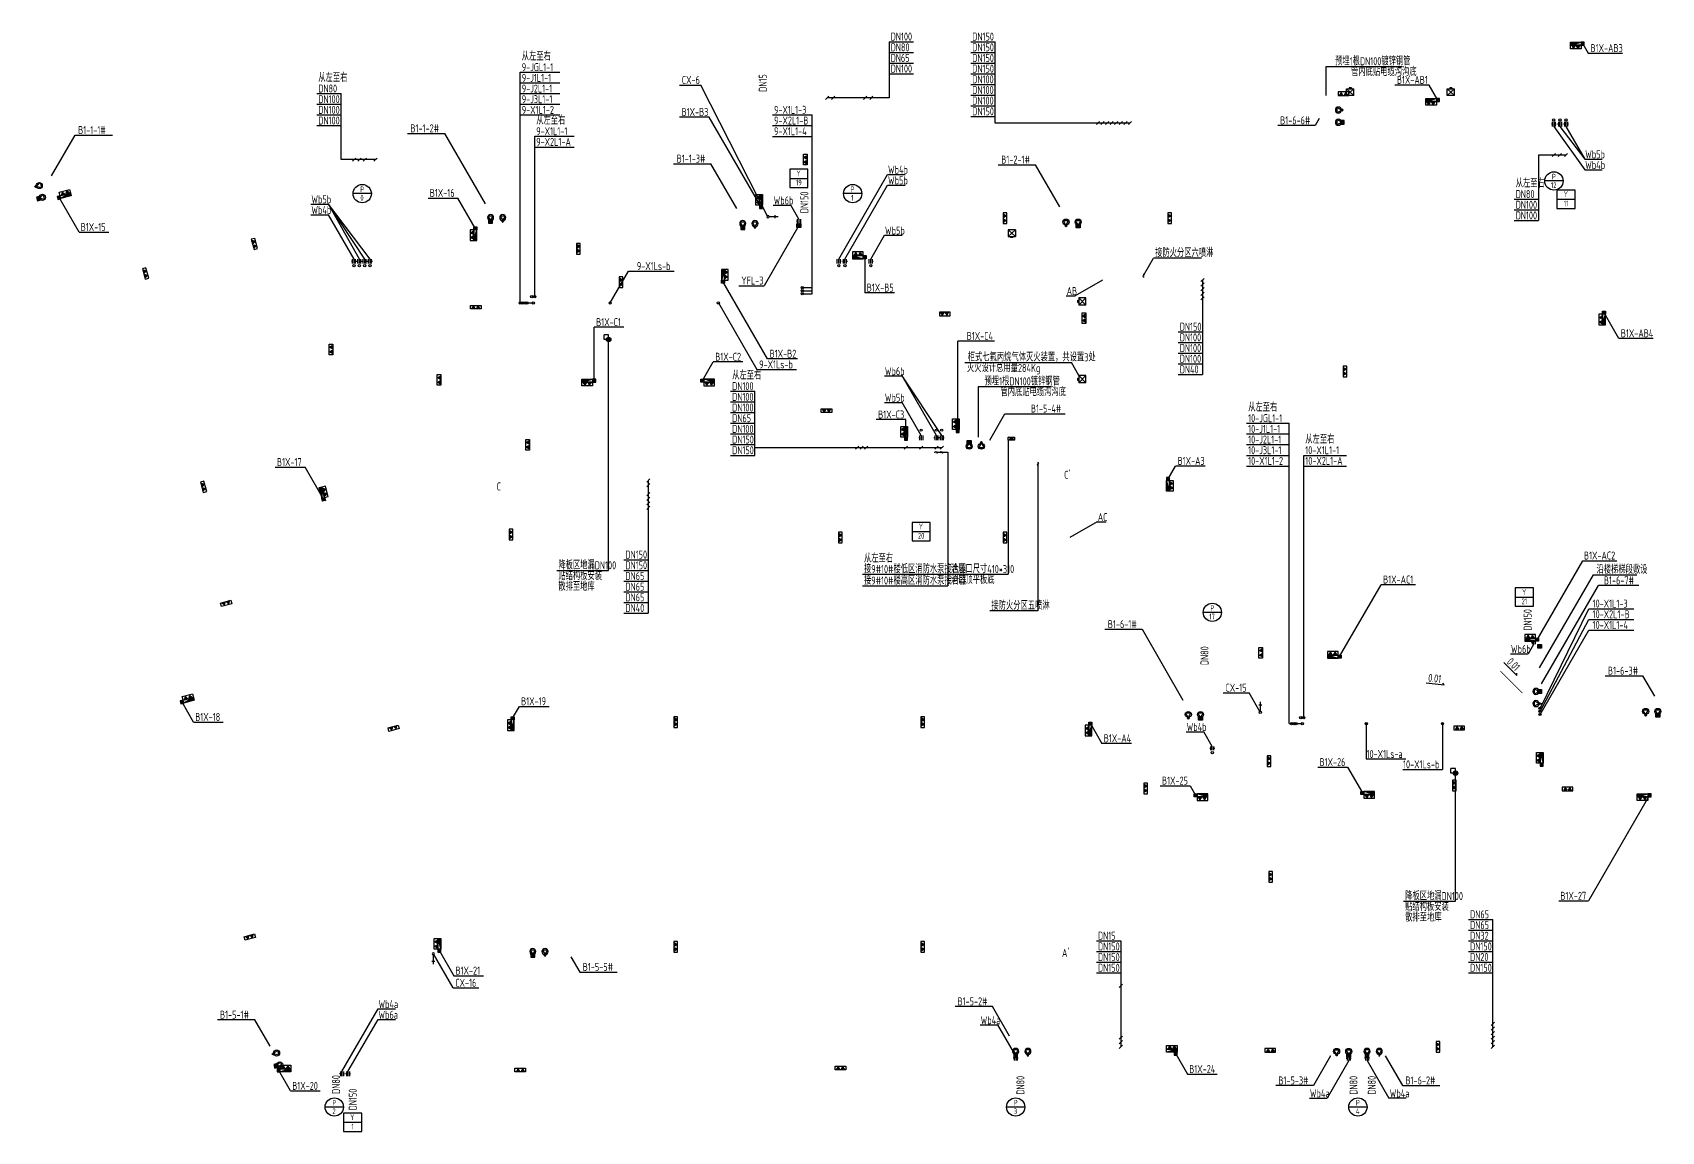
# Model space of a CAD drawing. Header units: millimetres. Extents: x -104227 to 2378000, y -101687 to 2248640.
# Drawn here: x 924733 to 1031586, y 1048777 to 1120860 of the extents above; entities that cross this region are included whole.
import ezdxf
from ezdxf.enums import TextEntityAlignment as Align

# ---------------------------------------------------------------- set-up
doc = ezdxf.new("R2010")
doc.units = ezdxf.units.MM
doc.header["$LTSCALE"] = 500
doc.linetypes.add('CONTINOUS', pattern=[0])
doc.linetypes.add('DASHED', pattern=[0.75, 0.5, -0.25])
doc.layers.get('DEFPOINTS').update_dxf_attribs({"color": 9})
for name, color, linetype in [('W-BUSH', 231, 'Continuous'), ('W-BUSH-NOTE', 231, 'Continuous'), ('W-DRAI-DIMS', 51, 'Continuous'), ('W-DRAI-EQPM', 50, 'Continuous'), ('W-DRAI-FLDR', 50, 'Continuous'), ('W-DRAI-NOTE', 50, 'Continuous'), ('W-EQPM', 40, 'Continuous'), ('W-FRPT-EXTG', 140, 'Continuous'), ('W-FRPT-HYDT', 140, 'Continuous'), ('W-FRPT-HYDT-DIMS', 61, 'Continuous'), ('W-FRPT-HYDT-EQPM', 60, 'Continuous'), ('W-FRPT-NOTE', 60, 'Continuous'), ('W-FRPT-SPRL-DIMS', 61, 'Continuous'), ('W-RAIN-DIMS', 61, 'Continuous'), ('W-RAIN-EQPM', 60, 'Continuous'), ('W-RAIN-NOTE', 60, 'Continuous'), ('W-WSUP-COOL-PIPE', 3, 'Continuous'), ('W-WSUP-DIMS', 41, 'Continuous'), ('W-WSUP-EQPM', 40, 'Continuous')]:
    doc.layers.add(name, color=color, linetype=linetype)
doc.styles.add('TH-STYLE3', font='tssdeng.shx', dxfattribs={"width": 0.7, "bigfont": 'tssdchn.shx'})

# ---------------------------------------------------------------- blocks, each defined once
blk = doc.blocks.new('*U200')
at = {"linetype": 'CONTINOUS'}
h = blk.add_hatch(dxfattribs=at)
h.set_pattern_fill('ANSI31', color=256, scale=150, angle=180, style=0)
h.set_pattern_definition([(315, (-384620.485, -22544.052), (-13.25825215, -13.25825215), [])])
h.paths.add_polyline_path([(163, 59), (237, 59), (237, 126), (163, 126)])
h = blk.add_hatch(dxfattribs=at)
h.set_pattern_fill('ANSI31', color=256, scale=150, angle=180, style=0)
h.set_pattern_definition([(225, (385320.485, -22544.052), (13.25825215, -13.25825215), [])])
h.paths.add_polyline_path([(537, 59), (463, 59), (463, 126), (537, 126)])
for p, q in [((200, 207), (100, 34)), ((300, 34), (100, 34)), ((200, 207), (300, 34)), ((500, 207), (400, 34)), ((400, 34), (600, 34)), ((500, 207), (600, 34))]:
    blk.add_line(p, q, dxfattribs=at)
for points in [[(700, 0), (700, 240), (0, 240), (0, 0)], [(163, 59), (237, 59), (237, 126), (163, 126)], [(537, 59), (463, 59), (463, 126), (537, 126)]]:
    blk.add_lwpolyline(points, close=True, dxfattribs=at)
blk = doc.blocks.new('*U327')
blk.add_hatch(color=256).paths.add_polyline_path([(0, 200), (700, 0), (0, 0)])
for p, q in [((0, 200), (0, 0)), ((700, 200), (0, 200)), ((0, 200), (700, 0)), ((0, 0), (700, 0)), ((700, 0), (700, 200))]:
    blk.add_line(p, q)
blk = doc.blocks.new('单栓消火栓侧接')
at = {"layer": 'DEFPOINTS'}
for p, q in [((885842, 1182528), (885642, 1182728)), ((885642, 1182528), (885842, 1182728))]:
    blk.add_line(p, q, dxfattribs=at)
blk.add_lwpolyline([(885642, 1182728), (885842, 1182728), (885842, 1182528), (885642, 1182528)], close=True, dxfattribs=at)
at = {"layer": 'W-FRPT-HYDT-EQPM'}
blk.add_circle((885742, 1182628), 75, dxfattribs=at)
at = {"layer": 'W-FRPT-EXTG'}
blk.add_blockref('*U200', (884942, 1182728), dxfattribs=at)
at = {"layer": 'W-FRPT-HYDT'}
blk.add_blockref('*U327', (884942, 1182528), dxfattribs=at)
blk = doc.blocks.new('单栓消火栓背接')
at = {"layer": 'DEFPOINTS'}
for p, q in [((886233, 1182328), (886033, 1182528)), ((886033, 1182328), (886233, 1182528))]:
    blk.add_line(p, q, dxfattribs=at)
blk.add_lwpolyline([(886033, 1182528), (886233, 1182528), (886233, 1182328), (886033, 1182328)], close=True, dxfattribs=at)
at = {"layer": 'W-FRPT-HYDT-EQPM'}
blk.add_circle((886133, 1182428), 75, dxfattribs=at)
at = {"layer": 'W-FRPT-EXTG'}
blk.add_blockref('*U200', (886033, 1182728), dxfattribs=at)
at = {"layer": 'W-FRPT-HYDT'}
blk.add_blockref('*U327', (886033, 1182528), dxfattribs=at)
blk = doc.blocks.new('*U245')
for p, q in [((-46, 20), (-75, -4)), ((-46, 20), (-12, 48)), ((38, 32), (-38, -32)), ((17, 73), (-12, 48)), ((57, 48), (38, 32)), ((75, 4), (46, -20)), ((-38, -32), (-57, -48)), ((12, -48), (-17, -73)), ((12, -48), (46, -20))]:
    blk.add_line(p, q)
blk.add_circle((0, 0), 75)
at = {"layer": 'DEFPOINTS'}
for p, q in [((0, 150), (-150, 150)), ((-150, 0), (-150, 150)), ((0, 0), (-150, 0)), ((0, 0), (0, 150))]:
    blk.add_line(p, q, dxfattribs=at)
blk = doc.blocks.new('*U270')
for p, q in [((-100, 0), (-100, -300)), ((100, 0), (100, -300)), ((-100, -150), (-160, -150)), ((160, -150), (100, -150))]:
    blk.add_line(p, q)
at = {"layer": 'DEFPOINTS'}
blk.add_line((0, 0), (0, -300), dxfattribs=at)
blk = doc.blocks.new('压力废水排出管')
blk.add_circle((109673176, -9743579), 75)
at = {"layer": 'DEFPOINTS'}
for p, q in [((109673004, -9743538), (109673348, -9743620)), ((109673135, -9743751), (109673217, -9743407))]:
    blk.add_line(p, q, dxfattribs=at)
blk.add_lwpolyline([(109673004, -9743538), (109673217, -9743407), (109673348, -9743620), (109673135, -9743751)], close=True, dxfattribs=at)
blk = doc.blocks.new('*U352')
for p, q in [((-173, -350), (0, -50)), ((173, -350), (-173, -350)), ((0, -50), (173, -350)), ((627, -350), (800, -50)), ((973, -350), (627, -350)), ((800, -50), (973, -350))]:
    blk.add_line(p, q)
for centre, radius in [((0, 0), 50), ((800, 0), 50), ((0, -250), 200), ((800, -250), 200)]:
    blk.add_circle(centre, radius)
at = {"layer": 'DEFPOINTS'}
blk.add_line((0, 0), (0, 150), dxfattribs=at)
blk = doc.blocks.new('重力流雨水井编号')
at = {"layer": 'W-RAIN-EQPM'}
blk.add_lwpolyline([(-400, 0), (400, 0), (400, 800), (-400, 800)], close=True, dxfattribs=at)
at = {"layer": 'W-RAIN-NOTE'}
blk.add_line((-400, 400), (400, 400), dxfattribs=at)
at = {"layer": 'W-RAIN-NOTE', "style": 'TH-STYLE3', "width": 0.7}
blk.add_text('Y', height=250, rotation=0, dxfattribs=at).set_placement((-12, 620, 3564), align=Align.MIDDLE)
at = {"layer": 'W-RAIN-NOTE', "style": 'TH-STYLE3', "width": 0.7, "flags": 8}
blk.add_attdef('-', text='', height=250, rotation=0, dxfattribs=at).set_placement((0, 90), align=Align.CENTER)
blk = doc.blocks.new('污废合流井编号')
at = {"layer": 'W-DRAI-EQPM'}
blk.add_circle((0, 400), 400, dxfattribs=at)
at = {"layer": 'W-DRAI-NOTE'}
blk.add_line((400, 400), (-400, 400), dxfattribs=at)
at = {"layer": 'W-DRAI-NOTE', "style": 'TH-STYLE3', "width": 0.7}
blk.add_text('P', height=250, dxfattribs=at).set_placement((0, 586), align=Align.MIDDLE)
at = {"layer": 'W-DRAI-NOTE', "style": 'TH-STYLE3', "width": 0.7, "flags": 8}
blk.add_attdef('-', text='', height=250, dxfattribs=at).set_placement((-10, 90), align=Align.CENTER)
blk = doc.blocks.new('*U337')
for p, q in [((-100, 0), (-100, -250)), ((100, 0), (100, -250)), ((-100, -125), (-160, -125)), ((160, -125), (100, -125))]:
    blk.add_line(p, q)
at = {"layer": 'DEFPOINTS'}
blk.add_line((0, 0), (0, -250), dxfattribs=at)
blk = doc.blocks.new('221')
for p, q in [((2142125.8, 732282.6), (2142125.8, 732287.7)), ((2142125.8, 732287.7), (2142131.3, 732287.7)), ((2142131.3, 732287.7), (2142125.8, 732282.6)), ((2142125.8, 732287.7), (2142131.3, 732282.6)), ((2142131.3, 732282.6), (2142125.8, 732282.6)), ((2142129.4, 732288.4), (2142127.7, 732288.4)), ((2142127.7, 732288.4), (2142127.7, 732287.7)), ((2142129.4, 732288.4), (2142129.4, 732287.7)), ((2142131.3, 732282.6), (2142131.3, 732287.7))]:
    blk.add_line(p, q)
blk = doc.blocks.new('*U217')
at = {"layer": 'W-WSUP-COOL-PIPE'}
blk.add_line((-300, 0), (0, 0), dxfattribs=at)
at = {"layer": 'W-WSUP-EQPM'}
blk.add_line((-200, -50), (-200, 50), dxfattribs=at)
blk = doc.blocks.new('冲洗给水')
at = {"layer": 'W-WSUP-EQPM'}
blk.add_circle((957645, 1148834), 75, dxfattribs=at)
at = {"layer": 'W-WSUP-EQPM', "xscale": 2, "yscale": 2, "zscale": 2}
blk.add_blockref('*U217', (957570, 1148834), dxfattribs=at)
blk = doc.blocks.new('A$C3EEB217A')
at = {"layer": 'W-FRPT-EXTG'}
for p in [(1010374, 1116727, 0), (1017974, 1075127, 0), (1025074, 1071127, 0), (1005577, 1053977, 0)]:
    blk.add_blockref('*U200', p, dxfattribs=at)
at = {"layer": 'W-FRPT-EXTG', "xscale": -1}
for p, rotation in [((975544, 1112877, 0), 90), ((993824, 1102477, 0), 90), ((944424, 1100427, 0), 90), ((951524, 1098427, 0), 90), ((976474, 1096177, 0), 180), ((957324, 1094177, 0), 90), ((937070, 1083436), 195.2026517061924), ((1005424, 1080527, 0), 90), ((948051, 1075249, 0), 195.2026517061924), ((938623, 1061547), 195.2026553581341)]:
    blk.add_blockref('*U200', p, dxfattribs=dict(at, rotation=rotation))
at = {"layer": 'W-FRPT-EXTG'}
for p, rotation in [((988404, 1109027), 270), ((999204, 1109027), 270), ((939082, 1107299), 285.2024943196274), ((960424, 1107027), 270), ((931941, 1105358), 285.2024943196274), ((963224, 1104827, 0), 270), ((984924, 1102528, 0), 179.9999999999999), ((1010704, 1098977), 270), ((935743, 1091366), 285.2024943196274), ((956004, 1088277, 0), 270), ((977604, 1088077), 270), ((988404, 1088077), 270), ((966804, 1075977), 270), ((983004, 1075977), 270), ((1005724, 1073426), 270), ((1017874, 1071827, 0), 270), ((997624, 1071627, 0), 270), ((1005824, 1065827), 270), ((966804, 1061227), 270), ((983004, 1061227), 270), ((1016804, 1054677, 0), 270)]:
    blk.add_blockref('*U200', p, dxfattribs=dict(at, rotation=rotation))
at = {"layer": 'W-FRPT-EXTG', "xscale": -1}
for p in [(954152, 1102727, 0), (957074, 1052677, 0), (978074, 1052827, 0)]:
    blk.add_blockref('*U200', p, dxfattribs=at)

msp = doc.modelspace()

# ---------------------------------------------------------------- linework, layer by layer
at = {"layer": 'W-BUSH', "color": 4, "linetype": 'DASHED', "ltscale": 1.5, "const_width": 52.5}
msp.add_lwpolyline([(1022473.05, 1077529.43), (1021023.31, 1078979.17)], dxfattribs=at)
at = {"layer": 'W-BUSH-NOTE'}
for p, q in [((1024523.89, 1114702.37, 0), (1026559.01, 1111863.08, 0)), ((1024923.89, 1114702.37, 0), (1026559.01, 1112563.08, 0)), ((1025323.89, 1114702.37, 0), (1026559.01, 1112563.08, 0)), ((1026559.01, 1112563.08, 0), (1027709.01, 1112563.08, 0)), ((977623.9, 1106002.37, 0), (980823.9, 1111552.11, 0)), ((980823.9, 1111552.11, 0), (981973.9, 1111552.11, 0)), ((1026559.01, 1111863.08, 0), (1027709.01, 1111863.08, 0)), ((978023.9, 1106002.37, 0), (980823.9, 1110852.11, 0)), ((980823.9, 1110852.11, 0), (981973.9, 1110852.11, 0)), ((942995.34, 1109609.72, 0), (944145.34, 1109609.72, 0)), ((946873.9, 1106002.37, 0), (944145.34, 1109609.72, 0)), ((946523.9, 1106002.37, 0), (944145.34, 1109609.72, 0)), ((946173.9, 1106002.37, 0), (944145.34, 1109609.72, 0)), ((973322.47, 1109539), (974472.47, 1109539)), ((974998.8, 1108627.37), (974472.47, 1109539)), ((942995.34, 1108909.72, 0), (944145.34, 1108909.72, 0)), ((945823.9, 1106002.37, 0), (944145.34, 1108909.72, 0)), ((979723.89, 1106002.37, 0), (980624.47, 1107562.21, 0)), ((980624.47, 1107562.21, 0), (981774.47, 1107562.21, 0)), ((980619.38, 1098332.3, 0), (981769.38, 1098332.3, 0)), ((984023.89, 1094427.37, 0), (981769.38, 1098332.3, 0)), ((984373.89, 1094427.37, 0), (981769.38, 1098332.3, 0)), ((980619.38, 1096600.25, 0), (981769.38, 1096600.25, 0)), ((983023.89, 1094427.37, 0), (981769.38, 1096600.25, 0)), ((1023197.65, 1080727.37), (1022840.14, 1080108.15)), ((1021690.14, 1080108.15), (1022840.14, 1080108.15)), ((1000414.31, 1074996.6), (1001564.31, 1074996.6)), ((1002123.9, 1074027.37), (1001564.31, 1074996.6)), ((945023.89, 1052702.37, 0), (947399.09, 1056816.34, 0)), ((947399.09, 1056816.34), (948549.09, 1056816.34)), ((945424.37, 1052702.37), (947395.43, 1056116.34)), ((947395.43, 1056116.34), (948545.43, 1056116.34)), ((986900.48, 1055759.78), (988050.48, 1055759.78)), ((989223.9, 1053727.37), (988050.48, 1055759.78)), ((1011073.42, 1053427.5), (1009651.21, 1050964.15)), ((1012274.4, 1053427.5), (1013696.61, 1050964.15)), ((1008501.21, 1050964.15), (1009651.21, 1050964.15)), ((1014846.61, 1050964.15), (1013696.61, 1050964.15))]:
    msp.add_line(p, q, dxfattribs=at)
for points in [[(1014573.93, 1118617.58), (1009573.9, 1118617.58), (1009573.9, 1116727.37)], [(991573.92, 1097617.58), (986773.89, 1097617.58), (986773.89, 1094327.37)]]:
    msp.add_lwpolyline(points, dxfattribs=at)
at = {"layer": 'W-BUSH-NOTE', "elevation": 0}
for points in [[(1021257.73, 1079527.39), (1022106.25, 1078678.86), (1022106.25, 1078828.86)], [(1016152.04, 1078197.49), (1017344.4, 1078062.27), (1017250.96, 1078179.61)]]:
    msp.add_lwpolyline(points, dxfattribs=at)
at = {"layer": 'W-DRAI-DIMS'}
for p, q in [((925982.95, 1111459.32), (927523.28, 1114127.25)), ((927523.28, 1114127.25, -0.28), (929973.28, 1114127.25, -0.28)), ((949319.7, 1114241.9, -0.28), (951769.7, 1114241.9, -0.28)), ((954433.9, 1109627.37, 0.01), (951769.7, 1114241.9, -0.53)), ((966783.89, 1112254.54, -0.28), (969233.89, 1112254.54, -0.28)), ((970923.89, 1109327.37), (969233.89, 1112254.54)), ((988079.73, 1112188.56, 0.66), (990529.73, 1112188.56, 0.66)), ((992123.91, 1109427.37), (990529.73, 1112188.56)), ((974998.8, 1108196.31, 0), (972723.9, 1104256.06, 0)), ((971073.9, 1104256.06), (972723.9, 1104256.06)), ((995070.72, 1081716), (997520.72, 1081716)), ((997520.72, 1081716), (1000198.83, 1077077.37)), ((1027903.45, 1078662.1, 0.34), (1030353.45, 1078662.1, 0.34)), ((1030353.45, 1078662.1, 0.34), (1031124.06, 1077327.37, 0.34)), ((987701.63, 1056971.2, 1.32), (985251.63, 1056971.2, 1.32)), ((988823.9, 1055027.37), (987701.63, 1056971.2)), ((939321.91, 1056096.64, 1.33), (936871.91, 1056096.64, 1.33)), ((940316.06, 1054374.73, 0), (939321.91, 1056096.64, 0)), ((1009873.9, 1053727.37), (1008751.63, 1051783.54)), ((1013473.9, 1053727.37), (1014596.16, 1051783.54)), ((1008751.63, 1051783.54), (1006301.63, 1051783.54)), ((1014596.16, 1051783.54), (1017046.16, 1051783.54))]:
    msp.add_line(p, q, dxfattribs=at)
at = {"layer": 'W-DRAI-EQPM'}
for centre in [(1024523.89, 1115127.37, 0), (1024923.89, 1115127.37, 0), (1025323.89, 1115127.37, 0), (945823.9, 1105577.37, 0), (946173.9, 1105577.37, 0), (946523.9, 1105577.37, 0), (946873.9, 1105577.37, 0), (977623.9, 1105577.37, 0), (978023.9, 1105577.37, 0), (979723.89, 1105577.37, 0), (962523.9, 1100727.37, 0), (1002123.9, 1073627.37), (1018073.9, 1072276.21)]:
    msp.add_circle(centre, 75, dxfattribs=at)
at = {"layer": 'W-DRAI-NOTE'}
for p, q in [((962523.9, 1085577.39, 0), (962523.9, 1100727.37, 0)), ((959123.9, 1085577.39, 0.32), (962523.9, 1085577.39, 0.32)), ((1018073.9, 1063877.37), (1018073.9, 1072126.21)), ((1014673.9, 1063877.37), (1018073.9, 1063877.37))]:
    msp.add_line(p, q, dxfattribs=at)
at = {"layer": 'W-FRPT-HYDT'}
for p, q in [((989153.73, 1094127.37), (988723.68, 1094327.37)), ((988723.73, 1094127.37), (989153.68, 1094327.37))]:
    msp.add_line(p, q, dxfattribs=at)
msp.add_lwpolyline([(989153.73, 1094127.37), (988723.73, 1094127.37), (988723.68, 1094327.27), (989153.68, 1094327.37)], close=True, dxfattribs=at)
at = {"layer": 'W-FRPT-HYDT-DIMS'}
for p, q in [((1026423.97, 1120127.37), (1026784.39, 1119503.11, 0)), ((1026784.39, 1119503.11, -0.34), (1029034.39, 1119503.11, -0.34)), ((1016350.48, 1117420.56, 0), (1014100.48, 1117420.56, 0)), ((1016923.9, 1116427.37), (1016350.48, 1117420.56, 0)), ((969124.75, 1115314.86), (967174.75, 1115314.86)), ((972523.9, 1109427.37), (969124.75, 1115314.86, 0)), ((927783.98, 1107767.14), (926472.9, 1110037.98)), ((950682.37, 1110004.54), (952632.37, 1110004.54)), ((953773.9, 1108027.37), (952632.37, 1110004.54)), ((927783.98, 1107767.14), (929733.98, 1107767.14)), ((979323.89, 1106127.37, 0), (979323.89, 1103792.62, 0)), ((972952.7, 1099454.53, 0), (970023.9, 1104527.37)), ((981273.89, 1103792.62, 0), (979323.89, 1103792.62, 0)), ((994923.9, 1104627.37), (993126.78, 1103589.8)), ((992526.78, 1103589.8), (993126.78, 1103589.8)), ((1028793.18, 1100798.53, 0), (1027823.9, 1102477.37)), ((963523.9, 1101527.37), (961573.9, 1101527.37)), ((961573.9, 1098027.37), (961573.9, 1101527.37)), ((987829.32, 1100619.5), (985423.89, 1100619.5, 0)), ((985423.89, 1094727.35, 0), (985423.89, 1100619.5, 0)), ((1031043.18, 1100798.53, 0), (1028793.18, 1100798.53, 0)), ((968673.9, 1098027.37, 0), (969383.3, 1099256.09, 0)), ((971333.3, 1099256.09, 0), (969383.3, 1099256.09, 0)), ((974902.7, 1099454.53, 0), (972952.7, 1099454.53, 0)), ((985879.32, 1099219.5), (992879.32, 1099219.5)), ((993370.45, 1098368.84), (992879.32, 1099219.5)), ((982023.89, 1095468.11), (980073.89, 1095468.11)), ((982023.89, 1094227.05), (982023.89, 1095468.11)), ((988723.68, 1094127.37), (988723.68, 1085327.37)), ((940655.88, 1092348.15), (942605.88, 1092348.15)), ((943820.45, 1090244.44), (942605.88, 1092348.15)), ((999223.9, 1091577.37), (999714.64, 1092427.37, 0)), ((1001664.64, 1092427.37, 0), (999714.64, 1092427.37, 0)), ((994571.01, 1088764.93), (992773.9, 1087727.37)), ((994571.01, 1088764.93), (995171.01, 1088764.93)), ((1023423.89, 1081027.37), (1026420.43, 1086217.52, 0)), ((1026420.43, 1086217.52, 0), (1028670.43, 1086217.52, 0)), ((984773.68, 1085327.37), (988723.68, 1085327.37)), ((1010473.9, 1079927.37), (1013196.66, 1084643.33, 0)), ((1015446.66, 1084643.33, 0), (1013196.66, 1084643.33, 0)), ((935293.65, 1075630.97), (934535.45, 1076944.22)), ((956223.9, 1075877.37), (956674.01, 1076656.99)), ((956674.01, 1076656.99), (958624.01, 1076656.99)), ((935293.65, 1075630.97), (937243.65, 1075630.97)), ((994123.9, 1075527.37), (994872.6, 1074230.58, 0)), ((996822.6, 1074230.58, 0), (994872.6, 1074230.58, 0)), ((1009049.5, 1072665.07), (1010999.5, 1072665.07)), ((1010999.5, 1072665.07), (1011973.9, 1070977.37)), ((998713.32, 1071451.91), (1000663.32, 1071451.91)), ((1000663.32, 1071451.91), (1001023.9, 1070827.37)), ((1030803.9, 1070827.37), (1026801.37, 1063894.79)), ((1024851.37, 1063894.79), (1026801.37, 1063894.79)), ((951423.9, 1060627.37), (952369.39, 1058989.72)), ((952369.39, 1058989.72), (954319.39, 1058989.72)), ((999723.9, 1053877.37), (1000500.56, 1052532.14)), ((941656.27, 1051429.5), (940878.08, 1052777.37)), ((1000500.56, 1052532.14), (1002450.56, 1052532.14)), ((941656.27, 1051429.5), (943606.27, 1051429.5))]:
    msp.add_line(p, q, dxfattribs=at)
at = {"layer": 'W-FRPT-HYDT-EQPM'}
for centre in [(975223.9, 1104127.07, 0), (975223.9, 1103927.07, -3000), (975223.9, 1103727.07, -3000), (957473.9, 1103527.07, 0), (957574.19, 1103127.67, 0), (957673.9, 1103527.07, 0), (962623.9, 1103127.44, 0), (969724.19, 1103127.07, 0), (983023.89, 1094777.35, 0), (984023.89, 1094777.35, 0), (984373.89, 1094777.35, 0), (1023624.19, 1076527.08, 6000), (1023624.19, 1076327.08, 3000), (1023624.19, 1076127.08, 3000), (1007924.22, 1075926.78), (1008024.52, 1075527.37), (1008124.22, 1075926.78), (1012224.52, 1075526.78, 3000), (1017223.92, 1075526.78)]:
    msp.add_circle(centre, 75, dxfattribs=at)
at = {"layer": 'W-FRPT-NOTE'}
for p, q in [((984023.89, 1093327.35, 0), (984773.89, 1093327.35, 0)), ((979173.89, 1085327.37, 0), (984773.89, 1085327.37, 0)), ((979173.89, 1084577.37, 0), (984773.89, 1084577.37, 0))]:
    msp.add_line(p, q, dxfattribs=at)
for points in [[(997584.41, 1105035.58, 0), (997664.36, 1104972.1, 0), (997569.41, 1104882.64, 0), (997649.36, 1104819.16, 0)], [(983915.68, 1093294.88, 0), (983979.16, 1093374.83, 0), (984068.63, 1093279.88, 0), (984132.11, 1093359.83, 0)], [(984265.68, 1093294.88, 0), (984329.16, 1093374.83, 0), (984418.63, 1093279.88, 0), (984482.11, 1093359.83, 0)], [(990646.4, 1092687.62, 0), (990726.35, 1092624.14, 0), (990631.4, 1092534.68, 0), (990711.35, 1092471.2, 0)]]:
    msp.add_spline(points, degree=3, dxfattribs=at)
at = {"layer": 'W-FRPT-SPRL-DIMS'}
for p, q in [((997616.89, 1104927.37, 0), (998271.96, 1106061.99, 0)), ((1001421.96, 1106061.99), (998271.96, 1106061.99, 0)), ((990678.87, 1092579.41, 0), (990678.87, 1082927.37, 0)), ((990678.87, 1082927.37, 0), (987528.87, 1082927.37, 0))]:
    msp.add_line(p, q, dxfattribs=at)
at = {"layer": 'W-RAIN-DIMS'}
for p, q in [((1008866.57, 1114767.64, 0), (1006416.57, 1114767.64, 0)), ((1009131.9, 1115227.2, 0), (1008866.57, 1114767.64, 0)), ((987523.89, 1094127.37), (988523.9, 1095859.44)), ((988523.9, 1095859.44), (992473.9, 1095859.44)), ((1023597.65, 1079178.37, 0.66), (1027125.73, 1085289.19, 0.66)), ((1023722.65, 1078128.53), (1027452.71, 1084589.19)), ((1027125.73, 1085289.19, 0.66), (1029975.73, 1085289.19, 0.66)), ((1030102.71, 1084589.19, 0.66), (1027452.71, 1084589.19, 0.66)), ((960048.83, 1060227.37), (960624.35, 1059230.55)), ((960624.35, 1059230.55), (963074.35, 1059230.55))]:
    msp.add_line(p, q, dxfattribs=at)
at = {"layer": 'W-WSUP-DIMS'}
for p, q in [((980923.9, 1120257.85, 0.13), (980923.9, 1116577.37, 0.13)), ((980923.9, 1120257.85, 0.13), (982523.9, 1120257.85, 0.13)), ((986273.96, 1120257.85, 0.13), (987873.96, 1120257.85, 0.13)), ((987873.96, 1114927.37, 0.33), (987873.96, 1120257.85, 0.19)), ((980923.9, 1119557.85, 0.13), (982523.9, 1119557.85, 0.13)), ((980923.9, 1118857.85, 0.13), (982523.9, 1118857.85, 0.13)), ((986273.96, 1119557.85, 0.13), (987873.96, 1119557.85, 0.13)), ((986273.96, 1118857.85, 0.22), (987873.96, 1118857.85, 0.22)), ((956723.57, 1103127.67, 3000), (956723.57, 1118253.44, 3000)), ((956723.57, 1118253.44, 3000), (959323.57, 1118253.44, 3000)), ((980923.9, 1118157.85, 0.22), (982523.9, 1118157.85, 0.22)), ((986273.96, 1118157.85, 0.31), (987873.96, 1118157.85, 0.31)), ((943373.96, 1116853.52, 5625.73), (944973.96, 1116853.52, 5625.73)), ((944973.96, 1112523.34), (944973.96, 1116853.52, -0.12)), ((956723.57, 1117553.44, 3000), (959323.57, 1117553.44, 3000)), ((956723.57, 1116853.44, 3000), (959323.57, 1116853.44, 3000)), ((967174.75, 1117414.86), (968574.75, 1117414.86)), ((972973.9, 1108777.37), (968574.75, 1117414.86)), ((976748.14, 1116471.3, -0.14), (976960.27, 1116683.44, -0.14)), ((977148.14, 1116471.3, -0.14), (977360.27, 1116683.44, -0.14)), ((979248.14, 1116471.3, -0.14), (979460.27, 1116683.44, -0.14)), ((979648.14, 1116471.3, -0.14), (979860.27, 1116683.44, -0.14)), ((986273.96, 1117457.85, 0.4), (987873.96, 1117457.85, 0.4)), ((986273.96, 1116757.85, 0.49), (987873.96, 1116757.85, 0.49)), ((943373.96, 1116153.52, 5625.73), (944973.96, 1116153.52, 5625.73)), ((956723.57, 1116153.44, 3000), (959323.57, 1116153.44, 3000)), ((980923.9, 1116577.37, -0.2), (976854.21, 1116577.37, 0.02)), ((986273.96, 1116057.85, 0.58), (987873.96, 1116057.85, 0.58)), ((943373.96, 1115453.52, 5625.73), (944973.96, 1115453.52, 5625.73)), ((943373.96, 1114753.52, 5625.82), (944973.96, 1114753.52, 5625.82)), ((956723.57, 1115453.44, 3000), (959323.57, 1115453.44, 3000)), ((973274.39, 1115453.15, 0), (975873.9, 1115453.15, 0)), ((973274.39, 1114753.15, 0), (975873.9, 1114753.15, 0)), ((975873.9, 1103727.07, -3000), (975873.9, 1115453.15, -3000)), ((986273.96, 1115357.85, 0.67), (987873.96, 1115357.85, 0.67)), ((996723.9, 1114927.37, 0.33), (987873.96, 1114927.37, 0.33)), ((994517.83, 1114821.3, 0.33), (994729.96, 1115033.44, 0.33)), ((994817.83, 1114821.3), (995029.96, 1115033.44)), ((995117.89, 1114821.3, 0.71), (995330.02, 1115033.44, 0.71)), ((995417.83, 1114821.3, 0.33), (995629.96, 1115033.44, 0.33)), ((995717.83, 1114821.3, 0.33), (995929.96, 1115033.44, 0.33)), ((996017.89, 1114821.3, 0.33), (996230.02, 1115033.44, 0.33)), ((996317.89, 1114821.3, 0.33), (996530.02, 1115033.44, 0.33)), ((996617.83, 1114821.3, 0.33), (996829.96, 1115033.44, 0.33)), ((957673.57, 1103527.36, 0), (957673.57, 1114053.44, 2812.94)), ((957673.57, 1114053.44, 3000), (960271.84, 1114053.44, 3000)), ((973273.9, 1114053.15, 0), (975873.9, 1114053.15, 0)), ((947223.9, 1112523.34), (944973.96, 1112523.34)), ((945717.83, 1112417.27, 0), (945929.96, 1112629.4, 0)), ((946067.83, 1112417.27, 0), (946279.96, 1112629.4, 0)), ((946417.83, 1112417.27, 0), (946629.96, 1112629.4, 0)), ((947117.83, 1112417.27), (947329.97, 1112629.4)), ((957671.84, 1113353.44, 3000), (960271.84, 1113353.44, 3000)), ((1025323.89, 1112827.4, 0), (1023523.89, 1112827.4, 0)), ((1023523.89, 1112827.4, 0), (1023523.89, 1108527.37, 0)), ((1024417.82, 1112721.34, 0), (1024629.96, 1112933.47, 0)), ((1024817.82, 1112721.34, 0), (1025029.96, 1112933.47, 0)), ((1025217.82, 1112721.34, 0), (1025429.96, 1112933.47, 0)), ((1021923.89, 1109927.37, 0.68), (1023523.89, 1109927.37, 0.68)), ((1021923.89, 1109227.37, 0.34), (1023523.89, 1109227.37, 0.34)), ((1021923.89, 1108527.37, 0.34), (1023523.89, 1108527.37, 0.34)), ((962623.9, 1103127.44), (963823.9, 1105205.91)), ((963823.9, 1105205.91), (966823.9, 1105205.91)), ((975223.9, 1104127.07, 0), (975873.9, 1104127.07, -3000)), ((975223.9, 1103927.07, 0), (975873.9, 1103927.07, -3000)), ((1001381, 1104221.3, 0.32), (1001593.13, 1104433.44, 0.32)), ((1001381, 1103921.31, 0.32), (1001593.13, 1104133.44, 0.32)), ((1001381, 1103621.3, 0.32), (1001593.13, 1103833.44, 0.32)), ((1001381.06, 1104521.3, 0.32), (1001593.19, 1104733.44, 0.32)), ((1001487.06, 1104627.37, 0.32), (1001487.06, 1098427.34, 0.32)), ((956723.57, 1103127.67, 3000), (957573.87, 1103127.96, 0)), ((957673.57, 1103527.36, 0), (957473.57, 1103527.36, 0)), ((969724.19, 1103127.07, 0), (972248.68, 1098754.53, 0)), ((975224.19, 1103727.07, 0), (975874.19, 1103727.07, -3000)), ((1001381, 1103321.3), (1001593.13, 1103533.44)), ((999887.06, 1101227.34, 0.32), (1001487.06, 1101227.34, 0.32)), ((999887.06, 1100527.34, 0.32), (1001487.06, 1100527.34, 0.32)), ((999887.06, 1099827.34, 0.32), (1001487.06, 1099827.34, 0.32)), ((972248.68, 1098754.53, 0), (974848.68, 1098754.53, 0)), ((999887.06, 1099127.34, 0.32), (1001487.06, 1099127.34, 0.32)), ((999887.06, 1098427.34, 0.32), (1001487.06, 1098427.34, 0.32)), ((970523.9, 1097327.37, 0.18), (972123.9, 1097327.37, 0.18)), ((970523.9, 1096627.37, 0.27), (972123.9, 1096627.37, 0.27)), ((972123.9, 1093127.37), (972123.9, 1097327.37)), ((970523.9, 1095927.37, 0.36), (972123.9, 1095927.37, 0.36)), ((970523.9, 1095227.37, 0.45), (972123.9, 1095227.37, 0.45)), ((970523.9, 1094527.37, 0.54), (972123.9, 1094527.37, 0.54)), ((1004373.9, 1095227.37, 0), (1007173.9, 1095227.37, 0)), ((1004373.9, 1094527.37, 0), (1007173.9, 1094527.37, 0)), ((1007173.9, 1075527.37, 3000), (1007173.9, 1095227.37, 3000)), ((970523.9, 1093827.37, 0.64), (972123.9, 1093827.37, 0.64)), ((970523.9, 1093127.37, 0.73), (972123.9, 1093127.37, 0.73)), ((984373.89, 1093627.35, 0), (972123.9, 1093627.35, 0)), ((978717.83, 1093521.29), (978929.96, 1093733.42)), ((979017.83, 1093521.29), (979229.96, 1093733.42)), ((979317.83, 1093521.29), (979529.96, 1093733.42)), ((981917.83, 1093521.29), (982129.96, 1093733.42)), ((982917.83, 1093521.29, 0), (983129.96, 1093733.42, 0)), ((983917.83, 1093521.29, 0), (984129.96, 1093733.42, 0)), ((984267.83, 1093521.29, 0), (984479.96, 1093733.42, 0)), ((1004373.9, 1093827.37, 0), (1007173.9, 1093827.37, 0)), ((1004373.9, 1093127.37, 0), (1007173.9, 1093127.37, 0)), ((1008122.66, 1093127.37, 0), (1010922.17, 1093127.37, 0)), ((1008123.9, 1075927.07), (1008123.9, 1093127.37, 4596.52)), ((1004373.9, 1092427.37, 0), (1007173.9, 1092427.37, 0)), ((1008122.17, 1092427.37, 0), (1010922.17, 1092427.37, 0)), ((965017.83, 1091371.35, 0.32), (965229.96, 1091583.49, 0.32)), ((965017.83, 1091071.36, 0.32), (965229.96, 1091283.49, 0.32)), ((965123.9, 1091477.42, 0.32), (965123.9, 1082777.39, 0.32)), ((965017.83, 1090471.35, 0), (965229.96, 1090683.49, 0)), ((965017.83, 1090171.35, 0), (965229.96, 1090383.49, 0)), ((965017.83, 1089871.35, 0.32), (965229.96, 1090083.49, 0.32)), ((965017.83, 1089575.69, 0.32), (965229.96, 1089787.82, 0.32)), ((963523.9, 1086277.39, 0.32), (965123.9, 1086277.39, 0.32)), ((963523.9, 1085577.39, 0.32), (965123.9, 1085577.39, 0.32)), ((963523.9, 1084877.39, 0.32), (965123.9, 1084877.39, 0.32)), ((963523.9, 1084177.39, 0.32), (965123.9, 1084177.39, 0.32)), ((963523.9, 1083477.39, 0.32), (965123.9, 1083477.39, 0.32)), ((963523.9, 1082777.39, 0.32), (965123.9, 1082777.39, 0.32)), ((1023624.19, 1076527.08, 6000), (1026820.82, 1083062.94, 3000)), ((1026820.82, 1083062.94, 3000), (1029770.32, 1083062.94, 3000)), ((1023624.19, 1076327.08, 3000), (1026820.82, 1082362.94, 3000)), ((1023624.19, 1076127.08, 3000), (1026820.32, 1081662.94, 3000)), ((1026820.32, 1081662.94, 3000), (1029770.32, 1081662.94, 3000)), ((1026820.82, 1082362.94, 3000), (1029770.32, 1082362.94, 3000)), ((1002841.06, 1077546.69), (1004541.06, 1077546.69)), ((1005273.9, 1076277.38), (1004541.06, 1077546.69)), ((1007173.9, 1075527.37, 3000), (1008024.19, 1075527.67)), ((1008123.9, 1075927.07), (1007923.9, 1075927.07)), ((1012224.19, 1075527.07), (1012224.19, 1073201.15)), ((1017223.92, 1075526.78), (1017223.92, 1072518.87)), ((1014824.19, 1073201.15), (1012224.19, 1073201.15)), ((1014623.92, 1072518.87), (1017223.92, 1072518.87)), ((1018933.5, 1062677.37, -0.34), (1020533.5, 1062677.37, -0.34)), ((1020533.5, 1054327.37, -0.34), (1020533.5, 1062677.37, -0.34)), ((994523.9, 1061277.37, -0.34), (996123.9, 1061277.37, -0.34)), ((996123.9, 1061277.37, -0.37), (996123.9, 1054327.37, -0.37)), ((1018933.5, 1061977.37, -0.34), (1020533.5, 1061977.37, -0.34)), ((1018933.5, 1061277.37, -0.34), (1020533.5, 1061277.37, -0.34)), ((952316.7, 1058188.16), (951023.9, 1060427.37)), ((994523.9, 1060577.37, -0.34), (996123.9, 1060577.37, -0.34)), ((1018933.5, 1060577.37, -0.34), (1020533.5, 1060577.37, -0.34)), ((994523.9, 1059877.37, -0.34), (996123.9, 1059877.37, -0.34)), ((994523.9, 1059177.37, -0.34), (996123.9, 1059177.37, -0.34)), ((1018933.5, 1059877.37, -0.34), (1020533.5, 1059877.37, -0.34)), ((1018933.5, 1059177.37, -0.34), (1020533.5, 1059177.37, -0.34)), ((952316.7, 1058188.16), (954016.7, 1058188.16)), ((996017.83, 1058221.3, -0.37), (996229.96, 1058433.44, -0.37)), ((1020427.5, 1055721.3, -0.34), (1020639.63, 1055933.44, -0.34)), ((996017.83, 1054821.3), (996229.96, 1055033.44)), ((996017.83, 1054521.3), (996229.96, 1054733.44)), ((1020427.44, 1055421.3, -0.34), (1020639.57, 1055633.44, -0.34)), ((1020427.44, 1055121.31, -0.34), (1020639.57, 1055333.44, -0.34)), ((1020427.44, 1054821.3, -0.34), (1020639.57, 1055033.44, -0.34)), ((1020427.44, 1054521.3), (1020639.57, 1054733.44)), ((996017.83, 1054221.3), (996229.96, 1054433.44)), ((1020427.44, 1054221.3, -0.68), (1020639.57, 1054433.44, -0.68))]:
    msp.add_line(p, q, dxfattribs=at)
at = {"layer": 'W-WSUP-DIMS', "color": 2}
msp.add_line((984773.89, 1093327.35, 0), (984773.89, 1084577.37, 0), dxfattribs=at)
at = {"layer": 'W-WSUP-EQPM'}
for centre in [(956723.57, 1103127.67, 0), (956873.57, 1103127.67, 0), (957023.57, 1103127.67, -1500), (957173.57, 1103127.67, 0), (1007323.9, 1075527.37), (1007473.9, 1075527.37), (1007623.9, 1075527.37, -1500)]:
    msp.add_circle(centre, 75, dxfattribs=at)

# ---------------------------------------------------------------- block references
at = {"layer": 'W-BUSH'}
for p in [(1024523.89, 1115002.37, 0), (1024923.89, 1115002.37, 0), (1025323.89, 1115002.37, 0), (974998.8, 1108625.89, 0), (983023.89, 1094427.37, 0), (984023.89, 1094427.37, 0), (984373.89, 1094427.37, 0), (1023197.65, 1081031.51), (989224.37, 1053727.5), (1012274.37, 1053727.5), (945024.37, 1052702.37), (945424.37, 1052702.37)]:
    msp.add_blockref('*U270', p, dxfattribs=at)
at = {"layer": 'W-BUSH', "xscale": -1, "rotation": 180}
for name, p in [('*U270', (945823.9, 1105702.37, 0)), ('*U270', (946173.9, 1105702.37, 0)), ('*U270', (946523.9, 1105702.37, 0)), ('*U270', (946873.9, 1105702.37, 0)), ('*U270', (977623.9, 1105702.37, 0)), ('*U270', (978023.9, 1105702.37, 0)), ('*U270', (979723.89, 1105702.37, 0)), ('*U337', (1002123.9, 1073777.37))]:
    msp.add_blockref(name, p, dxfattribs=at)
at = {"layer": 'W-BUSH', "xscale": -1}
msp.add_blockref('*U270', (1011073.42, 1053727.5), dxfattribs=at)
at = {"layer": 'W-DRAI-EQPM', "xscale": -1}
for p, rotation in [((66881399.11, -87113063.38), 301.6679516231648), ((-85823575.17, 68917088.34, -0.16), 136.9101112431072), ((-87273264.59, -64762272.85), 211.6679516231648), ((-87256716.85, -64762672.85), 211.6679516231648), ((-87270491.92, -64810422.85), 211.6679516231648), ((-87238816.85, -64816972.85), 211.6679516231648), ((-87215766.85, -64816972.85), 211.6679516231648), ((-85808008, 68860183.66, -0.16), 136.9101112431072)]:
    msp.add_blockref('压力废水排出管', p, dxfattribs=dict(at, rotation=rotation))
at = {"layer": 'W-DRAI-EQPM', "xscale": 1.5, "yscale": 1.5, "zscale": 1.5}
for p, values in [((1024532.51, 1110527.43, 0), {'-': '12'}), ((946356.64, 1109696.31, 0), {'-': '0'}), ((978528.47, 1109696.31, 0.82), {'-': '1'}), ((1002123.9, 1082227.37), {'-': '17'}), ((944523.89, 1049777.37), {'-': '2'}), ((989223.89, 1049777.37), {'-': '3'}), ((1011673.9, 1049777.37), {'-': '4'})]:
    msp.add_blockref('污废合流井编号', p, dxfattribs=at).add_auto_attribs(values)
at = {"layer": 'W-DRAI-EQPM'}
for p, rotation in [((89203039.55, -64762553.9, 0), 148.3320483768352), ((89221364.66, -64762572.85), 148.3320483768352), ((-87241866.86, 66964727.59), 328.3320483768352), ((89229389.58, -64794872.85), 148.3320483768352), ((89259389.64, -64794672.85), 148.3320483768352), ((89239114.64, -64816972.85), 148.3320483768352)]:
    msp.add_blockref('压力废水排出管', p, dxfattribs=dict(at, rotation=rotation))
at = {"layer": 'W-DRAI-FLDR', "xscale": 2, "yscale": 2, "zscale": 2}
for p in [(962523.9, 1100727.37, 0), (1018073.9, 1072276.21)]:
    msp.add_blockref('*U245', p, dxfattribs=at)
at = {"layer": 'W-EQPM', "xscale": -1}
for p, rotation in [((1010648.89, 1114977.37), 270), ((954776.16, 1108477.37), 180), ((971323.89, 1108077.37), 180), ((1023597.65, 1076841.03), 270), ((957548.83, 1060327.37), 180), ((989223.9, 1053777.37), 180), ((1012273.9, 1053777.37), 180)]:
    msp.add_blockref('*U352', p, dxfattribs=dict(at, rotation=rotation))
at = {"layer": 'W-EQPM'}
for p, rotation in [((925140.36, 1109985.11, -0.16), 105.2335384133912), ((993323.91, 1108177.37), 180), ((1001348.83, 1075877.37), 180), ((1031348.89, 1076077.37), 180), ((940707.53, 1053080.43, -0.16), 105.2335384133912), ((1011073.9, 1053777.37), 180)]:
    msp.add_blockref('*U352', p, dxfattribs=dict(at, rotation=rotation))
msp.add_blockref('*U352', (986173.89, 1093977.37), dxfattribs=at)
at = {"layer": 'W-FRPT-EXTG'}
msp.add_blockref('A$C3EEB217A', (0, 0, 0), dxfattribs=at)
at = {"layer": 'W-FRPT-HYDT', "xscale": -1}
for p, rotation in [((140682.08, 2302755.8), 180), ((131182.01, 2299055.8), 180), ((2090612.31, 200132.42), 15.15662494061535), ((2155152.32, 1995169.26), 90), ((75832.01, 2280655.8, 0), 180), ((2168052.32, 1980469.24, 0), 90), ((2164652.32, 1979968.94, 0), 90), ((-183404.53, 205835.48), 270), ((2099402.93, 167970.93), 15.20249431962498), ((2206352.32, 1958569.26), 90), ((145062.01, 2253455.8), 180), ((2134052.32, 1946369.26), 90)]:
    msp.add_blockref('单栓消火栓侧接', p, dxfattribs=dict(at, rotation=rotation))
at = {"layer": 'W-FRPT-HYDT'}
for p, rotation in [((2136402.32, 222285.48), 89.99999999999999), ((-212604.53, 1990269.26), 270), ((2210452.32, 216735.48), 89.99999999999999), ((1854415.78, 2280655.8, 0), 180), ((-429691.14, 1634867.8), 285.2024943196449), ((2138852.32, 190135.48), 89.99999999999999), ((2176752.32, 189785.48), 90), ((1886765.78, 2253455.8), 180), ((1897715.78, 2253605.8), 180)]:
    msp.add_blockref('单栓消火栓侧接', p, dxfattribs=dict(at, rotation=rotation))
for p in [(93582, -76501.06, 0), (137682.01, -101601.06), (124732.01, -102701.06)]:
    msp.add_blockref('单栓消火栓侧接', p, dxfattribs=at)
at = {"layer": 'W-FRPT-HYDT', "xscale": -1}
for name, p in [('单栓消火栓背接', (1885857.02, -128551.06)), ('单栓消火栓侧接', (1826619.97, -129851.06))]:
    msp.add_blockref(name, p, dxfattribs=at)
at = {"layer": 'W-FRPT-HYDT-EQPM', "yscale": 88.39285714318976, "zscale": -88.39285714318976}
for p, xscale, rotation in [((-188336632.69, -63614923.53), 88.39285714318976, 0.0009381198579573775), ((-188330032.69, -63614923.54), 88.39285714318976, 0.0009381198579573775), ((-188358832.69, 65839578.28), -88.39285714318976, 179.9990618801421), ((65725474.81, 190451025.42), -88.39285714318976, 89.99906188014205), ((65725474.81, 190445925.42), -88.39285714318976, 89.99906188014205)]:
    msp.add_blockref('221', p, dxfattribs=dict(at, xscale=xscale, rotation=rotation))
at = {"layer": 'W-RAIN-EQPM', "xscale": 1.5, "yscale": 1.5, "zscale": 1.5}
for p, values in [((974998.8, 1110696.31), {'-': '19'}), ((1025332.51, 1109327.43, 0), {'-': '11'}), ((983023.89, 1087527.37, 0.33), {'-': '20'}), ((1022597.65, 1083227.37), {'-': '21'}), ((945723.89, 1048777.37, 0), {'-': '1'})]:
    msp.add_blockref('重力流雨水井编号', p, dxfattribs=at).add_auto_attribs(values)
at = {"layer": 'W-RAIN-EQPM', "rotation": 148.3320483768352}
for p in [(89251638.4, -64790148.29), (89251638.4, -64793111.01)]:
    msp.add_blockref('压力废水排出管', p, dxfattribs=at)
at = {"layer": 'W-WSUP-DIMS', "color": 2, "xscale": -1}
msp.add_blockref('冲洗给水', (1930618.78, -40056.92), dxfattribs=at)
at = {"layer": 'W-WSUP-DIMS', "color": 2, "rotation": 270}
msp.add_blockref('冲洗给水', (-143560.4, 2033922.26), dxfattribs=at)
at = {"layer": 'W-WSUP-DIMS', "color": 2, "xscale": -1, "rotation": 270}
msp.add_blockref('冲洗给水', (-197810.4, 102782.49), dxfattribs=at)

# ---------------------------------------------------------------- texts
at = {"layer": 'W-BUSH-NOTE', "style": 'TH-STYLE3', "width": 0.7}
for s, p in [('预埋1根DN100镀锌钢管', (1010180.24, 1118717.58)), ('管内底贴电缆沟沟底', (1011225.25, 1118017.58)), ('Wb5b', (1026584.01, 1112613.08, 0)), ('Wb4b', (1026584.01, 1111913.08, 0)), ('Wb4b', (980848.9, 1111602.11, 0)), ('Wb5b', (980848.9, 1110902.11, 0)), ('Wb5b', (943020.34, 1109659.72, 0)), ('Wb4b', (943020.34, 1108959.72, 0)), ('Wb6b', (973347.47, 1109589)), ('Wb5b', (980649.47, 1107612.21, 0)), ('Wb6b', (980644.38, 1098382.3, 0)), ('预埋1根DN100镀锌钢管', (987180.23, 1097717.58)), ('管内底贴电缆沟沟底', (988225.24, 1097017.58)), ('Wb5b', (980644.38, 1096650.25, 0)), ('Wb6b', (1021715.14, 1080158.15)), ('Wb4b', (1000439.31, 1075046.6)), ('Wb4a', (947424.09, 1056866.34)), ('Wb6a', (947420.43, 1056166.34)), ('Wb4a', (986925.48, 1055809.78)), ('Wb4a', (1008526.21, 1051014.15)), ('Wb4a', (1013761.52, 1051014.15))]:
    msp.add_text(s, height=525, dxfattribs=at).set_placement(p)
for rotation, p in [(315, (1021399.15, 1079527.39, 0)), (353.5300822, (1016262.67, 1078285.58, 0))]:
    msp.add_text('0.01', height=525, rotation=rotation, dxfattribs=at).set_placement(p)
at = {"layer": 'W-DRAI-DIMS', "style": 'TH-STYLE3', "width": 0.7}
for s, p in [('B1-1-1#', (927723.28, 1114202.25, -0.28)), ('B1-1-2#', (949519.7, 1114316.9, -0.28)), ('B1-1-3#', (966983.89, 1112329.54, -0.28)), ('B1-2-1#', (988279.73, 1112263.56, 0.66)), ('YFL-3', (971223.9, 1104331.06)), ('B1-6-1#', (995270.72, 1081791)), ('B1-6-3#', (1028078.45, 1078737.1, 0.34)), ('B1-5-2#', (985409.7, 1057046.2, 1.32)), ('B1-5-1#', (937029.99, 1056171.64, 1.33)), ('B1-5-3#', (1006459.7, 1051858.54)), ('B1-6-2#', (1014796.16, 1051858.54))]:
    msp.add_text(s, height=525, dxfattribs=at).set_placement(p)
at = {"layer": 'W-DRAI-NOTE', "style": 'TH-STYLE3', "width": 0.7}
for s, p in [('降板区地漏DN100', (959223.9, 1085652.39, 0.32)), ('贴结构板安装', (959223.9, 1084952.39, 0.32)), ('散排至地库', (959223.9, 1084252.39, 0.32)), ('降板区地漏DN100', (1014773.9, 1063952.37)), ('贴结构板安装', (1014773.9, 1063252.37)), ('散排至地库', (1014773.9, 1062552.37))]:
    msp.add_text(s, height=525, dxfattribs=at).set_placement(p)
at = {"layer": 'W-FRPT-HYDT-DIMS', "style": 'TH-STYLE3', "width": 0.7}
for s, p in [('B1X-AB3', (1026938.23, 1119578.11, -0.34)), ('B1X-AB1', (1014231.92, 1117495.56, 0)), ('B1X-B3', (967306.19, 1115389.86)), ('B1X-16', (950790.64, 1110079.54)), ('B1X-15', (927892.24, 1107842.14)), ('B1X-B5', (979455.34, 1103867.62, 0)), ('AB', (992567.55, 1103639.8)), ('B1X-C1', (961705.34, 1101602.37)), ('B1X-C4', (986010.76, 1100694.5)), ('B1X-AB4', (1028924.62, 1100873.53, 0)), ('B1X-C2', (969514.74, 1099331.09, 0)), ('B1X-B2', (973084.14, 1099529.53, 0)), ('柜式七氟丙烷气体灭火装置，共设置3处', (986079.32, 1099294.5)), ('灭火设计总用量284Kg', (986029.32, 1098594.5)), ('B1X-C3', (980205.34, 1095543.11)), ('B1X-17', (940764.14, 1092423.15)), ("C'", (992404.76, 1091586.99)), ('B1X-A3', (999846.09, 1092502.37, 0)), ('C', (955178.58, 1090825.25)), ('AC', (994611.78, 1088814.93)), ('B1X-AC2', (1026503.6, 1086292.52, 0)), ('泄压口尺寸410*310', (984973.68, 1085402.37)), ('洞口顶平板底', (984973.68, 1084702.37)), ('B1X-AC1', (1013328.1, 1084718.33, 0)), ('B1X-19', (956782.28, 1076731.99)), ('B1X-18', (935401.92, 1075705.97)), ('B1X-A4', (995004.04, 1074305.58, 0)), ('B1X-26', (1009157.77, 1072740.07)), ('B1X-25', (998821.59, 1071526.91)), ('B1X-27', (1024959.64, 1063969.79)), ("A'", (992265.26, 1060225.2)), ('B1X-21', (952477.66, 1059064.72)), ('B1X-24', (1000608.83, 1052607.14)), ('B1X-20', (941764.54, 1051504.5))]:
    msp.add_text(s, height=525, dxfattribs=at).set_placement(p)
at = {"layer": 'W-FRPT-NOTE', "style": 'TH-STYLE3', "width": 0.7}
for s, p in [('接9#10#楼低区消防水泵接合器', (979273.89, 1085402.37, 0)), ('从左至右', (979273.89, 1086102.37, 0)), ('接9#10#楼高区消防水泵接合器', (979273.89, 1084652.37, 0))]:
    msp.add_text(s, height=525, dxfattribs=at).set_placement(p)
at = {"layer": 'W-FRPT-SPRL-DIMS', "style": 'TH-STYLE3', "width": 0.7}
for s, p in [('接防火分区六喷淋', (998371.96, 1106136.99, 0)), ('接防火分区五喷淋', (987628.87, 1083002.37, 0))]:
    msp.add_text(s, height=525, dxfattribs=at).set_placement(p)
at = {"layer": 'W-RAIN-DIMS', "style": 'TH-STYLE3', "width": 0.7}
for s, p in [('B1-6-6#', (1006574.64, 1114842.64, 0)), ('B1-5-4#', (990223.9, 1095934.44)), ('沿楼梯梯段敷设', (1027325.73, 1085364.19, 0.66)), ('B1-6-7#', (1027810.79, 1084664.19, 0.66)), ('B1-5-5#', (960824.35, 1059305.55))]:
    msp.add_text(s, height=525, dxfattribs=at).set_placement(p)
for s, p in [('DN150', (975623.8, 1109007.88, 0)), ('DN150', (1023072.65, 1081619.83)), ('DN80', (1001873.79, 1079366.25)), ('DN80', (944899.37, 1051235.64, 0)), ('DN80', (989798.89, 1051185.64, 0)), ('DN80', (1011648.9, 1051185.64, 0)), ('DN80', (1012848.89, 1051185.64, 0)), ('DN150', (945998.89, 1050160.51, 0))]:
    msp.add_text(s, height=525, rotation=90, dxfattribs=at).set_placement(p)
at = {"layer": 'W-WSUP-DIMS', "style": 'TH-STYLE3', "width": 0.7}
for s, p in [('DN100', (981023.9, 1120332.85, 0.13)), ('DN80', (981023.9, 1119632.85, 0.13)), ('DN150', (986373.96, 1120332.85, 0.13)), ('DN150', (986373.96, 1119632.85, 0.13)), ('从左至右', (956823.57, 1119028.44, 3000)), ('9-JGL1-1', (956823.57, 1118328.44, 3000)), ('DN65', (981023.9, 1118932.85, 0.13)), ('DN100', (981023.9, 1118232.85, 0.22)), ('DN150', (986373.96, 1118932.85, 0.22)), ('DN150', (986373.96, 1118232.85, 0.31)), ('从左至右', (943473.96, 1117628.52, 5625.73)), ('9-J1L1-1', (956823.57, 1117628.44, 3000)), ('CX-6', (967324.75, 1117489.86)), ('DN100', (986373.96, 1117532.85, 0.4)), ('DN80', (943473.96, 1116928.52, 5625.73)), ('DN100', (943473.96, 1116228.52, 5625.73)), ('9-J2L1-1', (956823.57, 1116928.44, 3000)), ('9-J3L1-1', (956823.57, 1116228.44, 3000)), ('DN100', (986373.96, 1116832.85, 0.49)), ('DN100', (986373.96, 1116132.85, 0.58)), ('DN100', (943473.96, 1115528.52, 5625.73)), ('9-X1L1-2', (956823.57, 1115528.44, 3000)), ('9-X1L1-3', (973373.9, 1115528.15, 0)), ('DN150', (986373.96, 1115432.85, 0.67)), ('DN100', (943473.96, 1114828.52, 5625.82)), ('从左至右', (957772.34, 1114828.44, 3000)), ('9-X1L1-1', (957771.84, 1114128.44, 3000)), ('9-X2L1-B', (973373.9, 1114828.15, 0)), ('9-X1L1-4', (973373.9, 1114128.15, 0)), ('9-X2L1-A', (957771.84, 1113428.44, 3000)), ('从左至右', (1022023.89, 1110702.37, 1.03)), ('DN80', (1022023.89, 1110002.37, 0.68)), ('DN100', (1022023.89, 1109302.37, 0.68)), ('DN100', (1022023.89, 1108602.37, 0.34)), ('9-X1Ls-b', (964373.9, 1105280.91)), ('DN150', (999987.06, 1101302.34, 0.32)), ('DN100', (999987.06, 1100602.34, 0.32)), ('DN100', (999987.06, 1099902.34, 0.32)), ('DN100', (999987.06, 1099202.34, 0.32)), ('从左至右', (970623.9, 1098102.37, -0.09)), ('9-X1Ls-b', (972398.68, 1098829.53, 0)), ('DN40', (999987.06, 1098502.34, 0.32)), ('DN100', (970623.9, 1097402.37, 0.18)), ('DN100', (970623.9, 1096702.37, 0.27)), ('DN100', (970623.9, 1096002.37, 0.36)), ('从左至右', (1004473.9, 1096002.37, 0)), ('DN65', (970623.9, 1095302.37, 0.45)), ('10-JGL1-1', (1004473.9, 1095302.37, 0)), ('DN100', (970623.9, 1094602.37, 0.54)), ('DN150', (970623.9, 1093902.37, 0.64)), ('10-J1L1-1', (1004473.9, 1094602.37, 0)), ('10-J2L1-1', (1004473.9, 1093902.37, 0)), ('从左至右', (1008222.66, 1093902.37, 0)), ('DN150', (970623.9, 1093202.37, 0.73)), ('10-J3L1-1', (1004473.9, 1093202.37, 0)), ('10-X1L1-1', (1008220.93, 1093202.37, 0)), ('10-X1L1-2', (1004473.9, 1092502.37, 0)), ('10-X2L1-A', (1008223.4, 1092502.37, 0)), ('DN150', (963623.9, 1086352.39, 0.32)), ('DN150', (963623.9, 1085652.39, 0.32)), ('DN65', (963623.9, 1084952.39, 0.32)), ('DN65', (963623.9, 1084252.39, 0.32)), ('DN65', (963623.9, 1083552.39, 0.32)), ('10-X1L1-3', (1027070.32, 1083137.94, 3000)), ('DN40', (963623.9, 1082852.39, 0.32)), ('10-X2L1-B', (1027070.32, 1082437.94, 3000)), ('10-X1L1-4', (1027070.32, 1081737.94, 3000)), ('CX-15', (1002991.06, 1077621.69)), ('10-X1Ls-a', (1012240.92, 1073276.15)), ('10-X1Ls-b', (1014634.69, 1072593.87)), ('DN65', (1019033.5, 1062752.37, -0.34)), ('DN65', (1019033.5, 1062052.37, -0.34)), ('DN15', (994623.9, 1061352.37, -0.34)), ('DN150', (994623.9, 1060652.37, -0.34)), ('DN32', (1019033.5, 1061352.37, -0.34)), ('DN150', (1019033.5, 1060652.37, -0.34)), ('DN150', (994623.9, 1059952.37, -0.34)), ('DN20', (1019033.5, 1059952.37, -0.34)), ('DN150', (994623.9, 1059252.37, -0.34)), ('DN150', (1019033.5, 1059252.37, -0.34)), ('CX-16', (952466.7, 1058263.16))]:
    msp.add_text(s, height=525, dxfattribs=at).set_placement(p)
msp.add_text('DN15', height=525, rotation=90, dxfattribs=at).set_placement((972898.9, 1116970.89))

doc.saveas('drawing.dxf')
